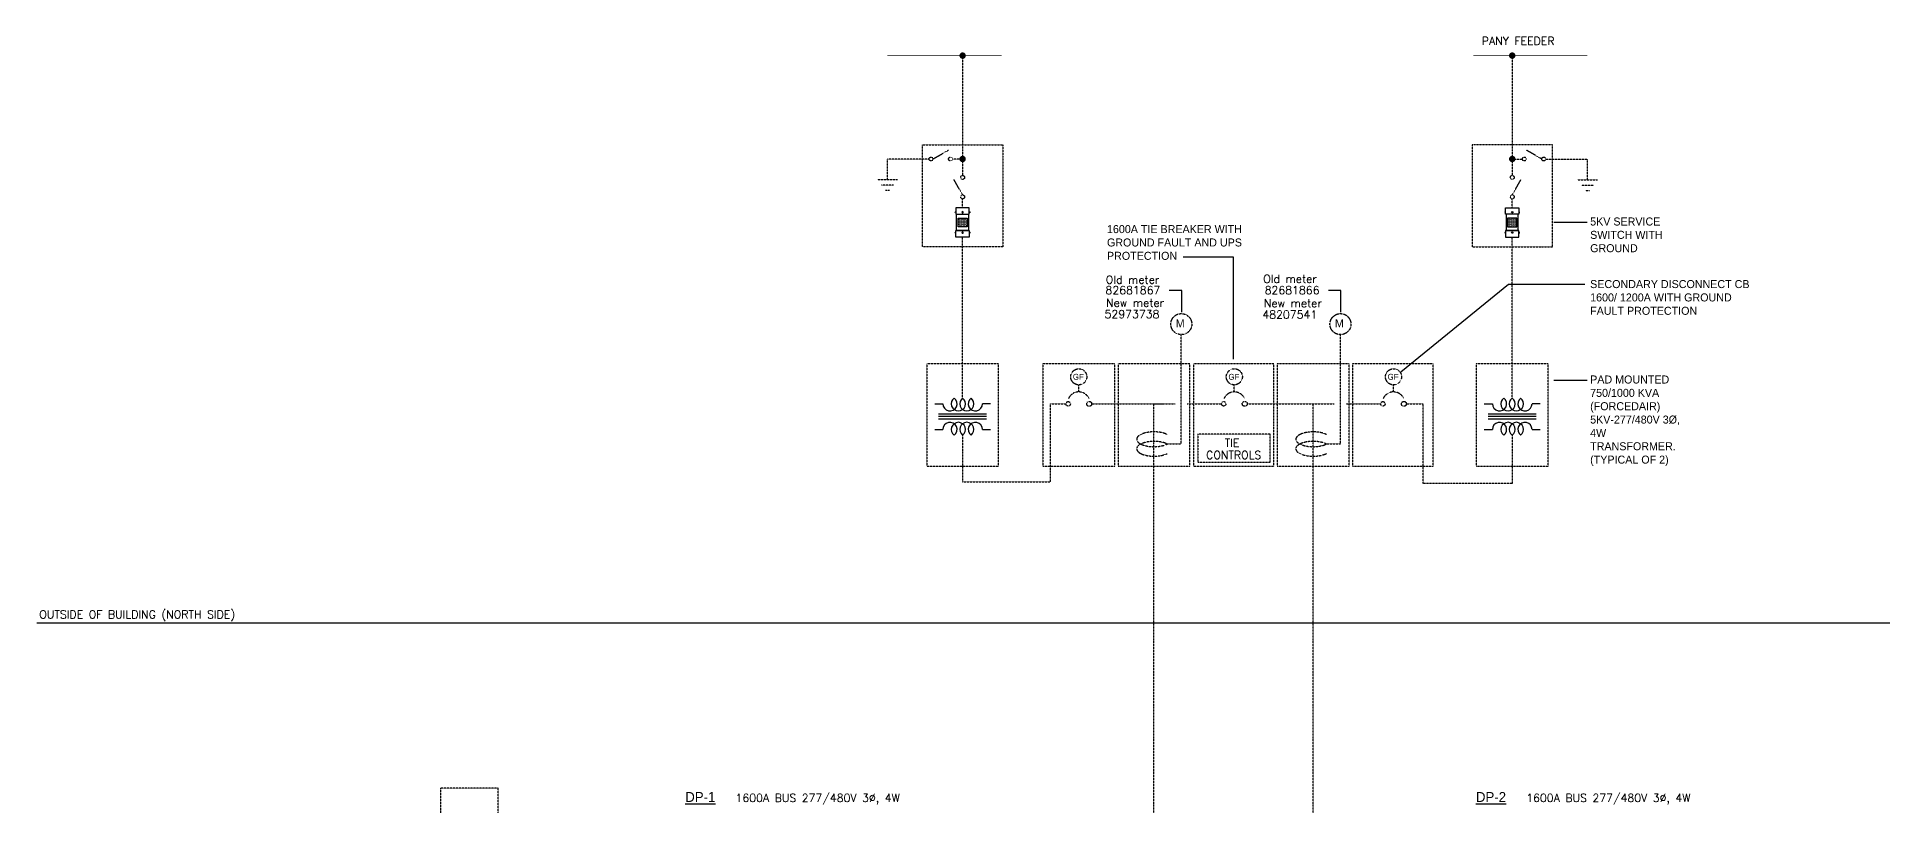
# Model space of a CAD drawing. Header units: inches. Extents: x 6906 to 14988, y -851 to 13048.
# Drawn here: x 9166 to 11011, y 636 to 1403 of the extents above; entities that cross this region are included whole.
import ezdxf

# ---------------------------------------------------------------- set-up
doc = ezdxf.new("R2010")
doc.units = ezdxf.units.IN
doc.header["$MEASUREMENT"] = 0
doc.linetypes.add('DASHED2', pattern=[0.375, 0.25, -0.125])
doc.layers.add('E-TEXT', color=7, linetype='Continuous')
doc.layers.add('REVS', color=50, linetype='Continuous')
doc.styles.add('ROMANS', font='ROMANS', dxfattribs={"height": 4})
doc.styles.add('SASBO', font='SASBO', dxfattribs={"height": 3})
doc.dimstyles.get("Standard").update_dxf_attribs({"dimtxt": 0.18, "dimasz": 0.18, "dimexe": 0.18, "dimexo": 0.0625, "dimgap": 0.09, "dimtad": 0, "dimtih": 1, "dimtoh": 1, "dimdec": 4, "dimzin": 0, "dimdsep": 46, "dimtxsty": 'Standard', "dimcen": 0.09, "dimadec": 0, "dimazin": 0, "dimtfac": 1, "dimtdec": 4, "dimtofl": 0, "dimtmove": 0, "dimatfit": 3, "dimfxl": 0, "dimtolj": 1, "dimtzin": 0, "dimarcsym": 0})

# ---------------------------------------------------------------- blocks, each defined once
blk = doc.blocks.new('fuse1')
at = {"layer": 'REVS'}
h = blk.add_hatch(dxfattribs=at)
h.set_pattern_fill('DOTS', color=8, scale=18, style=0)
h.set_pattern_definition([(0, (1.5629, 26.7482), (0.5625, 1.125), [0, -1.125])])
h.paths.add_polyline_path([(-700.1, 1563.1), (-690.9, 1563.1), (-690.9, 1571.7), (-700.1, 1571.7)])
at = {"layer": 'E-TEXT'}
for points in [[(-702.2, 1575.4), (-688.9, 1575.4), (-688.9, 1582), (-702.2, 1582)], [(-702.2, 1559.3), (-688.9, 1559.3), (-688.9, 1552.8), (-702.2, 1552.8)]]:
    blk.add_lwpolyline(points, close=True, dxfattribs=at)
at = {"layer": 'E-TEXT', "color": 2}
blk.add_lwpolyline([(-689.6, 1559.3), (-689.6, 1575.4), (-701.5, 1575.4), (-701.5, 1559.3)], dxfattribs=at)
at = {"layer": 'E-TEXT', "color": 4}
blk.add_lwpolyline([(-700.1, 1563.1), (-690.9, 1563.1), (-690.9, 1571.7), (-700.1, 1571.7)], close=True, dxfattribs=at)
for centre in [(-695.5, 1577.5), (-695.5, 1557.2)]:
    blk.add_circle(centre, 0.694, dxfattribs=at)
for centre, start, end in [((-702.2, 1577.5), 90, 270), ((-688.9, 1577.5), 270, 90), ((-702.2, 1557.2), 90, 270), ((-688.9, 1557.2), 270, 90)]:
    blk.add_arc(centre, 0.694, start, end, dxfattribs=at)

msp = doc.modelspace()

# ---------------------------------------------------------------- linework, layer by layer
at = {"linetype": 'DASHED2'}
for p, q in [((10091.4, 1384.7), (10091.4, 1265)), ((10640.8, 1384.7), (10640.8, 1265)), ((10016.3, 1260.6), (10016.3, 1281.4)), ((10057.9, 1281.4), (10016.3, 1281.4)), ((10061.8, 1281.4), (10077.3, 1290.3)), ((10091.4, 1281.4), (10081.2, 1281.4)), ((10640.8, 1281.4), (10651, 1281.4)), ((10670.4, 1281.4), (10654.9, 1290.3)), ((10674.3, 1281.4), (10715.9, 1281.4)), ((10715.9, 1260.6), (10715.9, 1281.4)), ((10026.3, 1260.6), (10006.2, 1260.6)), ((10022.3, 1255.2), (10010.3, 1255.2)), ((10091.4, 1245.6), (10082.5, 1261.1)), ((10640.8, 1245.6), (10649.7, 1261.1)), ((10705.9, 1260.6), (10726, 1260.6)), ((10709.9, 1255.2), (10722, 1255.2)), ((10018.3, 1249.8), (10014.3, 1249.8)), ((10091.4, 1232.7), (10091.4, 1241.7)), ((10640.8, 1232.7), (10640.8, 1241.7)), ((10713.9, 1249.8), (10717.9, 1249.8)), ((10091.4, 1042.7), (10091.4, 1203.6)), ((10640.8, 1042.7), (10640.8, 1203.6)), ((10310, 996.8), (10310, 1105.4)), ((10469.1, 996.8), (10469.1, 1105.4)), ((10207.5, 1048.8), (10207.5, 1055.4)), ((10363, 1048.8), (10363, 1055.4)), ((10522.1, 1048.8), (10522.1, 1055.4)), ((10179.4, 1036.9), (10194.7, 1036.9)), ((10179.4, 958.9), (10179.4, 1036.9)), ((10220.4, 1036.9), (10291.8, 1036.9)), ((10282.5, 1036.9), (10303.8, 1036.9)), ((10282.7, 583.7), (10282.7, 1036.9)), ((10315.9, 1036.9), (10350.2, 1036.9)), ((10375.9, 1036.9), (10462.8, 1036.9)), ((10441.8, 583.7), (10441.8, 1036.9)), ((10474.7, 1036.9), (10509.3, 1036.9)), ((10535, 1036.9), (10551.7, 1036.9)), ((10551.7, 957.3), (10551.7, 1036.9)), ((10091.4, 1005.5), (10091.4, 958.9)), ((10295.9, 996.8), (10310, 996.8)), ((10455, 996.8), (10469.1, 996.8)), ((10640.8, 1005.5), (10640.8, 957.3)), ((10091.4, 958.9), (10179.4, 958.9)), ((10640.8, 957.3), (10551.7, 957.3))]:
    msp.add_line(p, q, dxfattribs=at)
for p, q in [((10063.5, 1036.9), (10071.6, 1036.9)), ((10119.3, 1036.9), (10111.2, 1036.9)), ((10612.9, 1036.9), (10621, 1036.9)), ((10668.7, 1036.9), (10660.6, 1036.9)), ((10115.4, 1026.7), (10067.4, 1026.7)), ((10115.4, 1024.1), (10067.4, 1024.1)), ((10115.4, 1021.5), (10067.4, 1021.5)), ((10664.8, 1026.7), (10616.8, 1026.7)), ((10664.8, 1024.1), (10616.8, 1024.1)), ((10664.8, 1021.5), (10616.8, 1021.5)), ((10063.5, 1011.3), (10071.6, 1011.3)), ((10111.2, 1011.3), (10119.3, 1011.3)), ((10612.9, 1011.3), (10621, 1011.3)), ((10660.6, 1011.3), (10668.7, 1011.3)), ((9166, 818.1), (11697.7, 818.1))]:
    msp.add_line(p, q)
at = {"linetype": 'DASHED2', "const_width": 0.5}
for points in [[(10130.3, 1384.7), (10016.3, 1384.7)], [(10601.9, 1384.7), (10715.9, 1384.7)]]:
    msp.add_lwpolyline(points, dxfattribs=at)
at = {"linetype": 'DASHED2', "const_width": 3.21}
for points in [[(10093, 1384.7, -1), (10089.8, 1384.7, -1)], [(10639.2, 1384.7, 1), (10642.4, 1384.7, 1)]]:
    msp.add_lwpolyline(points, format="xyb", close=True, dxfattribs=at)
at = {"linetype": 'DASHED2'}
for points in [[(10131.6, 1193.6), (10051.2, 1193.6), (10051.2, 1295.5), (10131.6, 1295.5)], [(10600.6, 1193.6), (10681, 1193.6), (10681, 1295.5), (10600.6, 1295.5)], [(10055.5, 974.8), (10127.3, 974.8), (10127.3, 1076.7), (10055.5, 1076.7)], [(10171.6, 974.8), (10243.4, 974.8), (10243.4, 1076.7), (10171.6, 1076.7)], [(10246.9, 974.8), (10318.6, 974.8), (10318.6, 1076.7), (10246.9, 1076.7)], [(10322.1, 974.8), (10402.5, 974.8), (10402.5, 1076.7), (10322.1, 1076.7)], [(10405.9, 974.8), (10477.7, 974.8), (10477.7, 1076.7), (10405.9, 1076.7)], [(10481.2, 974.8), (10561.6, 974.8), (10561.6, 1076.7), (10481.2, 1076.7)], [(10604.9, 974.8), (10676.7, 974.8), (10676.7, 1076.7), (10604.9, 1076.7)], [(10326.6, 978.6), (10398.9, 978.6), (10398.9, 1006.5), (10326.6, 1006.5)], [(9569.6, 571.5), (9627, 571.5), (9627, 653), (9569.6, 653)]]:
    msp.add_lwpolyline(points, close=True, dxfattribs=at)
at = {"const_width": 3.21}
for points in [[(10093, 1281.4, -1), (10089.8, 1281.4, -1)], [(10639.2, 1281.4, 1), (10642.4, 1281.4, 1)]]:
    msp.add_lwpolyline(points, format="xyb", close=True, dxfattribs=at)
at = {"linetype": 'DASHED2'}
for centre, radius in [((10059.9, 1281.4), 1.95), ((10079.3, 1281.4), 1.95), ((10652.9, 1281.4), 1.95), ((10672.3, 1281.4), 1.95), ((10091.4, 1263), 1.95), ((10640.8, 1263), 1.95), ((10091.4, 1243.6), 1.95), ((10640.8, 1243.6), 1.95), ((10310, 1116.5), 10.5), ((10469.1, 1116.5), 10.5), ((10207.5, 1063.9), 8.04), ((10363, 1063.9), 8.04), ((10522.1, 1063.9), 8.04), ((10196.9, 1036.9), 2.22), ((10217.9, 1036.9), 2.47), ((10352.4, 1036.9), 2.22), ((10373.4, 1036.9), 2.47), ((10511.5, 1036.9), 2.22), ((10532.5, 1036.9), 2.47)]:
    msp.add_circle(centre, radius, dxfattribs=at)
for centre, start, end in [((10078.7, 1036.9), 180, 53.6629), ((10087.2, 1036.9), 126.3371, 53.6629), ((10095.6, 1036.9), 126.3371, 53.6629), ((10104.1, 1036.9), 126.3371, 0), ((10628.1, 1036.9), 180, 53.6629), ((10636.6, 1036.9), 126.3371, 53.6629), ((10645, 1036.9), 126.3371, 53.6629), ((10653.5, 1036.9), 126.3371, 0), ((10078.7, 1011.3), 306.3371, 180), ((10087.2, 1011.3), 306.3371, 233.6629), ((10095.6, 1011.3), 306.3371, 233.6629), ((10104.1, 1011.3), 0, 233.6629), ((10628.1, 1011.3), 306.3371, 180), ((10636.6, 1011.3), 306.3371, 233.6629), ((10645, 1011.3), 306.3371, 233.6629), ((10653.5, 1011.3), 0, 233.6629)]:
    msp.add_arc(centre, 7.13, start, end)
for centre in [(10207.5, 1037.5), (10363, 1037.5), (10522.1, 1037.5)]:
    msp.add_arc(centre, 11.3, 24.311, 155.689, dxfattribs=at)
for centre in [(10282.7, 1001.5), (10282.7, 992), (10441.8, 1001.5), (10441.8, 992)]:
    msp.add_ellipse(centre, major_axis=(-17.3, 0), ratio=0.428571, start_param=3.841546, end_param=8.724825, dxfattribs=at)

# ---------------------------------------------------------------- block references
at = {"xscale": -1, "rotation": 180}
msp.add_blockref('fuse1', (10786.9, 2785.5), dxfattribs=at)
at = {"rotation": 180}
msp.add_blockref('fuse1', (9945.3, 2785.5), dxfattribs=at)

# ---------------------------------------------------------------- texts
for s, height, style, p in [('PANY FEEDER', 8, 'ROMANS', (10610.4, 1395.3)), ('Old meter', 8, 'ROMANS', (10234.5, 1156.9)), ('Old meter', 8, 'ROMANS', (10391.9, 1157.7)), ('82681867', 8, 'ROMANS', (10234.2, 1146.4)), ('82681866', 8, 'ROMANS', (10393.3, 1146.4)), ('52973738', 8, 'ROMANS', (10233.3, 1122.5)), ('New meter', 8, 'ROMANS', (10234.8, 1133.8)), ('48207541', 8, 'ROMANS', (10391, 1122)), ('New meter', 8, 'ROMANS', (10392.5, 1133.4)), ('M', 7.91, 'SASBO', (10304.5, 1113.3)), ('M', 7.91, 'SASBO', (10463.6, 1113.3)), ('GF', 5.93, 'SASBO', (10201.6, 1060.9)), ('GF', 5.93, 'SASBO', (10357.1, 1060.9)), ('GF', 5.93, 'SASBO', (10516.2, 1060.9)), ('TIE', 8, 'ROMANS', (10353.4, 993.8)), ('CONTROLS', 8, 'ROMANS', (10334.8, 981.8)), ('OUTSIDE OF BUILDING (NORTH SIDE)', 8, 'ROMANS', (9168.4, 822.6)), ('%%UDP-1', 9.89, 'SASBO', (9814.1, 639.3)), ('1600A BUS 277/480V 3%%C, 4W', 8, 'ROMANS', (9864.4, 639.3)), ('%%UDP-2', 9.89, 'SASBO', (10604.5, 639.3)), ('1600A BUS 277/480V 3%%C, 4W', 8, 'ROMANS', (10654.8, 639.3))]:
    msp.add_text(s, height=height, dxfattribs=dict(style=style)).set_placement(p)
at = {"char_height": 8, "attachment_point": 1}
for s, insert, width in [('5KV SERVICE SWITCH WITH GROUND', (10718.7, 1223), 101.75), ('1600A TIE BREAKER WITH GROUND FAULT AND UPS PROTECTION', (10235.7, 1215.4), 177.625), ('SECONDARY DISCONNECT CB 1600/ 1200A WITH GROUND FAULT PROTECTION', (10718.7, 1160.5), 177.609), ('PAD MOUNTED 750/1000 KVA (FORCEDAIR) 5KV-277/480V 3%%C, 4W TRANSFORMER. (TYPICAL OF 2)', (10718.7, 1065.2), 101.75)]:
    msp.add_mtext(s, dxfattribs=dict(at, insert=insert, width=width))
at = {"insert": (10286.3, 1183.2), "char_height": 0.09, "attachment_point": 9}
msp.add_mtext('\\A1;M', dxfattribs=at)

# ---------------------------------------------------------------- leaders
for points in [[(10682.4, 1218.2), (10715.8, 1218.2)], [(10362.1, 1081.5), (10362.1, 1183.3), (10312, 1183.3)], [(10310.5, 1128.4), (10310.5, 1150.1), (10297.9, 1150.1)], [(10469.6, 1128.4), (10469.6, 1150.1), (10457, 1150.1)], [(10529.4, 1068.8), (10637, 1156.5), (10713.3, 1156.5)], [(10682.4, 1060.4), (10715.8, 1060.4)]]:
    msp.add_leader(points, dimstyle='Standard', override={"dimgap": 0.09, "dimtad": 0})

doc.saveas('drawing.dxf')
